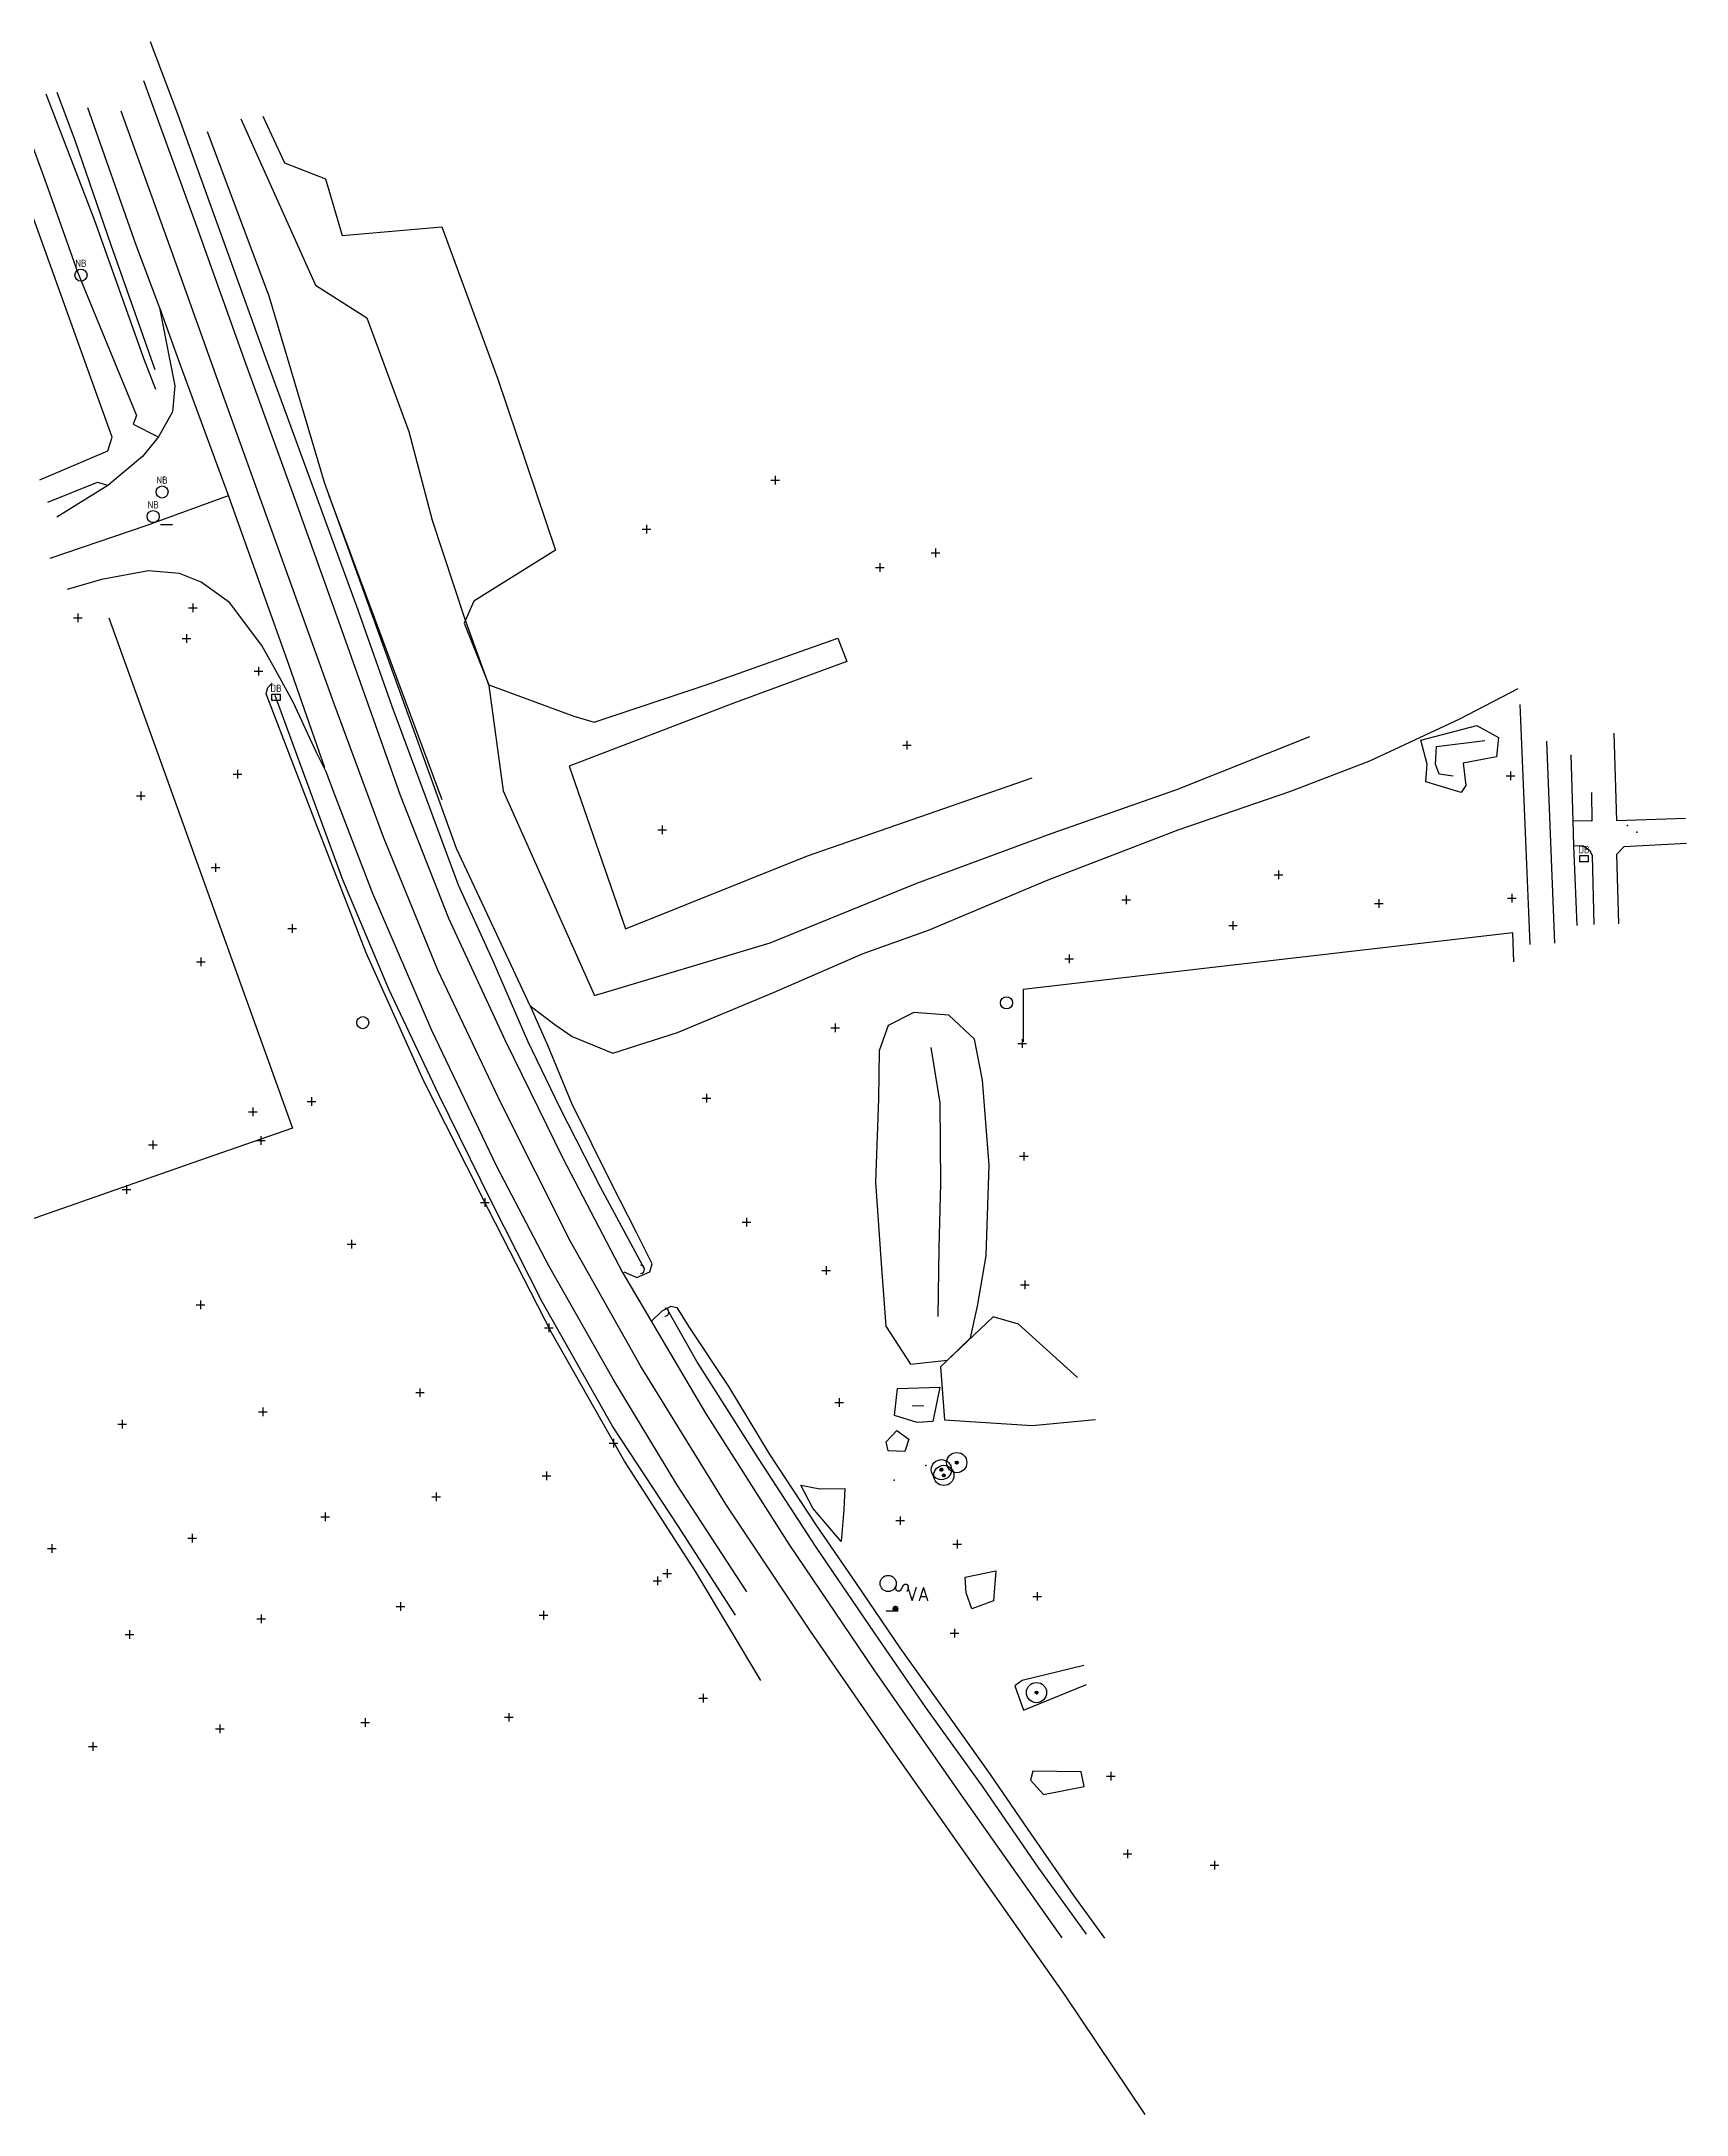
# Model space of a CAD drawing. Header units: metres. Extents: x 119223 to 119845, y 6148385 to 6148707.
# Drawn here: x 119641.4 to 119845, y 6148450.3 to 6148706.9 of the extents above; entities that cross this region are included whole.
import ezdxf
from ezdxf.enums import TextEntityAlignment as Align

# ---------------------------------------------------------------- set-up
doc = ezdxf.new("R2010")
doc.units = ezdxf.units.M
for name, color, linetype in [('600_VG__', 7, 'Continuous'), ('ANL_STT', 7, 'Continuous'), ('TERR_AHZ', 1, 'Continuous'), ('TERR_AHZ_500', 1, 'Continuous'), ('TERR_BLK', 7, 'Continuous'), ('TERR_DIB', 7, 'Continuous'), ('TERR_DIK', 7, 'Continuous'), ('TERR_SLF', 7, 'Continuous'), ('TERR_SLK', 7, 'Continuous'), ('VA_B40', 1, 'Continuous'), ('VA_B40_500', 1, 'Continuous'), ('VA_BRA', 1, 'Continuous'), ('VA_BRA_500', 1, 'Continuous'), ('VA_DB', 1, 'Continuous'), ('VA_DB_500', 1, 'Continuous'), ('VA_DB_500T', 1, 'Continuous'), ('VA_DSV', 1, 'Continuous'), ('VA_DSV_500', 1, 'Continuous'), ('VA_DSV_500T', 1, 'Continuous'), ('VA_NB', 1, 'Continuous'), ('VA_NB_500', 1, 'Continuous'), ('VA_NB_500T', 1, 'Continuous'), ('VA_TRO_500', 1, 'Continuous'), ('VA_TRU', 7, 'Continuous'), ('VA_VAV', 1, 'Continuous'), ('VA_VAV_500', 1, 'Continuous'), ('VA_VBK', 7, 'Continuous'), ('VA_VBR_500', 1, 'Continuous'), ('VAG_BLA', 7, 'Continuous'), ('VAG_GBA', 7, 'Continuous'), ('VAG_VKA', 7, 'Continuous'), ('VAG_VKG', 7, 'Continuous'), ('VAG_VM', 7, 'Continuous'), ('VEG_BUK', 7, 'Continuous'), ('VEG_LTA', 1, 'Continuous'), ('VEG_LTA_500', 1, 'Continuous'), ('VEG_LTA_500T', 1, 'Continuous')]:
    doc.layers.add(name, color=color, linetype=linetype)
doc.styles.add('iso', font='iso.shx')

# ---------------------------------------------------------------- blocks, each defined once
blk = doc.blocks.new('VA_DSV')
at = {"layer": 'VA_DSV_500', "const_width": 0.375}
blk.add_lwpolyline([(-0.19, 0, 1), (0.19, 0, 1)], format="xyb", close=True, dxfattribs=at)
at = {"layer": 'VA_DSV_500T', "style": 'iso'}
blk.add_text('VA', height=1.75, dxfattribs=at).set_placement((1.35, 0.95))
blk = doc.blocks.new('VA_VAV')
at = {"layer": 'VA_VAV_500'}
blk.add_line((0.75, 0), (-0.75, 0), dxfattribs=at)
blk = doc.blocks.new('VA_VBK')
at = {"layer": 'VA_VBR_500'}
blk.add_circle((0, 0), 1, dxfattribs=at)
at = {"layer": 'VA_VBR_500', "style": 'iso'}
blk.add_text('S', height=1.75, rotation=90, dxfattribs=at).set_placement((2.6, -1.15))
blk = doc.blocks.new('TERR_AHZ')
at = {"layer": 'TERR_AHZ_500'}
for points in [[(-0.535, 0), (0.535, 0)], [(0, 0.535), (0, -0.535)]]:
    blk.add_lwpolyline(points, dxfattribs=at)
blk = doc.blocks.new('VEG_LTA')
at = {"layer": 'VEG_LTA_500'}
for points in [[(-0.02, 0.18), (-0.18, 0.02)], [(-0.17, -0.06), (0.06, 0.17)], [(0.12, 0.14), (-0.14, -0.12)], [(-0.09, -0.16), (0.16, 0.09)], [(0.18, 0.02), (-0.02, -0.18)], [(0.09, -0.15), (0.15, -0.09)]]:
    blk.add_lwpolyline(points, dxfattribs=at)
for radius in [1.25, 0.18]:
    blk.add_circle((0, 0), radius, dxfattribs=at)
at = {"layer": 'VEG_LTA_500T', "style": 'iso'}
blk.add_attdef('ARTBET/STAMDIAMETER', text='', height=1.25, dxfattribs=at).set_placement((-0.95, 1.05), align=Align.BOTTOM_LEFT)
blk = doc.blocks.new('VA_NB')
at = {"layer": 'VA_NB_500'}
blk.add_circle((0, 0), 0.75, dxfattribs=at)
at = {"layer": 'VA_NB_500T', "style": 'iso'}
blk.add_text('NB', height=0.9, dxfattribs=at).set_placement((0, 0.75), align=Align.BOTTOM_CENTER)
blk = doc.blocks.new('VA_DB')
at = {"layer": 'VA_DB_500', "flags": 128}
blk.add_lwpolyline([(-0.525, 0.39375), (0.525, 0.39375), (0.525, -0.39375), (-0.525, -0.39375)], close=True, dxfattribs=at)
at = {"layer": 'VA_DB_500T', "style": 'iso'}
blk.add_text('DB', height=0.9, dxfattribs=at).set_placement((0, 0.39375), align=Align.BOTTOM_CENTER)
blk = doc.blocks.new('VA_BRA')
at = {"layer": 'VA_BRA_500'}
blk.add_circle((0, 0), 0.75, dxfattribs=at)
blk = doc.blocks.new('VA_B40')
at = {"layer": 'VA_B40_500'}
blk.add_circle((0, 0), 0.75, dxfattribs=at)
blk = doc.blocks.new('VA_TRO')
at = {"layer": 'VA_TRO_500'}
blk.add_arc((-0.5, 0), 0.5, 270, 90, dxfattribs=at)

msp = doc.modelspace()

# ---------------------------------------------------------------- linework, layer by layer
at = {"layer": '600_VG__', "color": 2}
for p in [(119837.6841, 6148609.8922), (119838.8789, 6148609.067)]:
    msp.add_point(p, dxfattribs=at)
at = {"layer": 'ANL_STT', "color": 2}
for points in [[(119676.9647, 6148650.8491, 0), (119690.9723, 6148613.0788, 0), (119690.9723, 6148613.0788, 0)], [(119649.776, 6148635.592, 0), (119656.541, 6148616.808, 0), (119672.5, 6148572.413, 0), (119661.8177, 6148568.6974, 0), (119636.7399, 6148559.903, 0), (119634.6849, 6148564.4635, 0)], [(119823.6172, 6148592.9967, 0), (119823.4977, 6148596.592, 0), (119780.3328, 6148591.6173, 0), (119762.897, 6148589.5629, 0), (119762.9194, 6148583.0987, 0)]]:
    msp.add_polyline3d(points, dxfattribs=at)
at = {"layer": 'TERR_BLK', "color": 2}
msp.add_polyline3d([(119746.1874, 6148532.4925, 0), (119745.9496, 6148533.6063, 0), (119747.2848, 6148534.9927, 0), (119748.7501, 6148533.9378, 0), (119748.2544, 6148532.3967, 0), (119746.1874, 6148532.4925, 0)], dxfattribs=at)
for p in [(119750.8537, 6148530.6653), (119746.963, 6148528.8478)]:
    msp.add_point(p, dxfattribs=at)
at = {"layer": 'TERR_DIB', "color": 2}
for points in [[(119654.8593, 6148706.9106, 0), (119658.262, 6148697.9523, 0), (119664.1991, 6148681.4865, 0), (119668.9444, 6148668.3189, 0), (119674.8998, 6148652.1183, 0), (119680.581, 6148636.5537, 0), (119684.7813, 6148624.6256, 0), (119689.4354, 6148612.0869, 0), (119692.9753, 6148602.53, 0), (119697.297, 6148593.1149, 0), (119701.5591, 6148583.2301, 0), (119705.5787, 6148574.9238, 0), (119710.5637, 6148565.1693, 0), (119716.0701, 6148554.947, 0)], [(119655.5046, 6148666.2876, 0), (119650.0652, 6148681.6853, 0), (119645.6337, 6148694.51, 0), (119643.3791, 6148700.5846, 0)], [(119727.323, 6148512.139, 0), (119720.175, 6148523.234, 0), (119712.094, 6148535.521, 0), (119703.385, 6148550.93, 0), (119697.122, 6148563.304, 0), (119690.593, 6148576.558, 0), (119684.4, 6148589.631, 0), (119678.739, 6148603.135, 0), (119673.527, 6148617.287, 0), (119670.342, 6148625.971, 0)], [(119719.0826, 6148549.6354, 0), (119722.6689, 6148543.2903, 0), (119730.1074, 6148531.5443, 0), (119737.274, 6148520.5512, 0), (119744.4875, 6148509.9581, 0), (119750.8074, 6148500.6984, 0), (119757.9053, 6148490.8314, 0), (119764.8019, 6148480.8126, 0), (119770.7293, 6148472.6744, 0)]]:
    msp.add_polyline3d(points, dxfattribs=at)
at = {"layer": 'TERR_DIK', "color": 2}
for points in [[(119641.9766, 6148700.4281, 0), (119647.9479, 6148684.89, 0), (119654.0552, 6148667.6927, 0), (119655.5445, 6148663.8849, 0)], [(119730.447, 6148504.045, 0), (119722.446, 6148517.402, 0), (119713.566, 6148531.183, 0), (119704.605, 6148547.027, 0), (119696.752, 6148562.338, 0), (119688.755, 6148578.217, 0), (119681.593, 6148594.122, 0), (119675.478, 6148609.941, 0), (119669.249, 6148626.153, 0), (119669.441, 6148626.944, 0), (119669.965, 6148627.475, 0)], [(119713.4763, 6148554.6277, 0), (119715.1163, 6148553.936, 0), (119716.7123, 6148554.6206, 0), (119716.9846, 6148555.6413, 0), (119715.0776, 6148559.5101, 0), (119712.0188, 6148565.4719, 0), (119707.0724, 6148575.4633, 0), (119704.149, 6148582.5702, 0), (119701.909, 6148587.5752, 0)], [(119716.926, 6148548.5408, 0), (119718.2403, 6148549.7878, 0), (119719.3546, 6148550.371, 0), (119720.0708, 6148550.2356, 0), (119721.533, 6148547.8068, 0), (119726.44, 6148540.4433, 0), (119731.4669, 6148532.0871, 0), (119737.3451, 6148523.2159, 0), (119742.227, 6148516.0455, 0), (119747.6351, 6148508.1105, 0), (119753.774, 6148499.5604, 0), (119758.8117, 6148492.4392, 0), (119763.4744, 6148485.6088, 0), (119769.1355, 6148477.4309, 0), (119772.9754, 6148472.1631, 0)]]:
    msp.add_polyline3d(points, dxfattribs=at)
at = {"layer": 'TERR_SLF', "color": 2}
for points in [[(119701.9113, 6148587.5718, 0), (119704.9603, 6148585.2495, 0), (119707.097, 6148583.7631, 0), (119712.1486, 6148581.694, 0), (119720.131, 6148584.2403, 0), (119732.0207, 6148589.2199, 0), (119743.1157, 6148594.0335, 0), (119751.183, 6148596.9315, 0), (119766.0107, 6148603.1463, 0), (119782.1012, 6148609.3378, 0), (119795.9272, 6148614.078, 0), (119805.8233, 6148617.8663, 0), (119816.9527, 6148623.0603, 0), (119824.1644, 6148626.8486, 0)], [(119817.115, 6148613.955, 0), (119812.75, 6148615.273, 0), (119812.907, 6148617.461, 0), (119812.124, 6148620.426, 0), (119819.06, 6148622.234, 0), (119821.742, 6148620.762, 0), (119821.492, 6148618.356, 0), (119817.386, 6148617.584, 0), (119817.682, 6148614.823, 0), (119817.115, 6148613.955, 0)], [(119748.9873, 6148543.2243, 0), (119753.5447, 6148543.705, 0), (119756.4021, 6148546.4814, 0), (119757.2528, 6148550.3929, 0), (119758.3151, 6148556.5989, 0), (119758.7256, 6148567.8187, 0), (119757.87, 6148578.3549, 0), (119756.9118, 6148583.4337, 0), (119753.7138, 6148586.3926, 0), (119749.4011, 6148586.7219, 0), (119746.2072, 6148585.1323, 0), (119745.1069, 6148581.973, 0), (119745.0007, 6148576.0633, 0), (119744.6296, 6148565.7126, 0), (119745.3276, 6148555.6727, 0), (119745.929, 6148547.9032, 0), (119748.9873, 6148543.2243, 0)], [(119752.5828, 6148540.3592, 0), (119751.7415, 6148536.1102, 0), (119749.7929, 6148535.9772, 0), (119747.0077, 6148536.8484, 0), (119747.3494, 6148540.1846, 0), (119752.5828, 6148540.3592, 0)]]:
    msp.add_polyline3d(points, dxfattribs=at)
at = {"layer": 'TERR_SLK', "color": 2}
for points in [[(119666.077, 6148697.339, 0), (119675.34, 6148676.731, 0), (119681.683, 6148672.719, 0), (119686.884, 6148658.654, 0), (119689.761, 6148647.664, 0), (119693.812, 6148635.398, 0), (119696.783, 6148627.181, 0), (119698.547, 6148614.157, 0), (119709.863, 6148588.82, 0), (119731.591, 6148595.359, 0), (119749.741, 6148602.733, 0), (119766.51, 6148608.929, 0), (119781.95, 6148614.341, 0), (119798.407, 6148620.869, 0)], [(119816.117, 6148615.985, 0), (119814.416, 6148616.234, 0), (119813.957, 6148617.45, 0), (119814.063, 6148619.636, 0), (119820.034, 6148620.38, 0)], [(119751.4757, 6148582.3901, 0), (119752.6067, 6148575.5556, 0), (119752.6962, 6148565.5546, 0), (119752.4594, 6148557.6142, 0), (119752.362, 6148549.124, 0)], [(119750.6204, 6148538.0223, 0), (119749.1739, 6148538.0313, 0)]]:
    msp.add_polyline3d(points, dxfattribs=at)
at = {"layer": 'VAG_BLA', "color": 2}
msp.add_polyline3d([(119676.4801, 6148617.0198, 0), (119672.0964, 6148629.6605, 0), (119664.5875, 6148650.7103, 0), (119658.6314, 6148666.839, 0), (119656.0585, 6148673.9355, 0)], dxfattribs=at)
at = {"layer": 'VAG_GBA', "color": 2}
for points in [[(119638.8056, 6148698.17, 0), (119641.9973, 6148689.3419, 0), (119645.9409, 6148678.293, 0), (119653.1985, 6148660.6006, 0), (119652.7852, 6148659.5266, 0), (119655.8678, 6148657.9917, 0)], [(119641.2378, 6148652.6391, 0), (119649.6569, 6148656.235, 0), (119650.1936, 6148657.9182, 0), (119648.3069, 6148663.0957, 0), (119642.3808, 6148679.6446, 0), (119636.4285, 6148696.1988, 0)], [(119642.206, 6148649.8813, 0), (119648.3759, 6148652.3589, 0), (119649.6114, 6148651.9864, 0)], [(119844.885, 6148610.723, 0), (119836.3873, 6148610.443, 0), (119836.0627, 6148621.3006, 0)], [(119833.2563, 6148613.9377, 0), (119833.2948, 6148610.4118, 0), (119830.9915, 6148610.4378, 0)], [(119833.5769, 6148597.6211, 0), (119833.3614, 6148606.1409, 0), (119833.0944, 6148606.6927, 0), (119832.2699, 6148607.3059, 0), (119831.0871, 6148607.3634, 0)], [(119836.6433, 6148597.7081, 0), (119836.4035, 6148606.3095, 0), (119837.3112, 6148607.2891, 0), (119845.0092, 6148607.6792, 0)]]:
    msp.add_polyline3d(points, dxfattribs=at)
at = {"layer": 'VAG_VKA', "color": 2}
for points in [[(119654.0631, 6148702.0675, 0), (119660.5963, 6148684.0311, 0), (119666.7047, 6148666.958, 0), (119672.6078, 6148650.6986, 0), (119678.383, 6148634.5981, 0), (119682.7368, 6148622.3884, 0), (119685.8294, 6148613.6194, 0), (119691.7823, 6148598.3948, 0), (119698.7965, 6148583.2571, 0), (119705.9292, 6148568.7078, 0), (119705.9338, 6148568.6954, 0), (119713.3343, 6148554.5683, 0), (119723.5844, 6148537.1565, 0), (119733.935, 6148520.9324, 0), (119744.4288, 6148505.3901, 0), (119755.2306, 6148489.8772, 0), (119767.6963, 6148472.2213, 0)], [(119647.1411, 6148698.743, 0), (119653.1194, 6148681.7299, 0), (119656.0484, 6148673.9482, 0), (119657.281, 6148667.6328, 0), (119657.921, 6148664.2926, 0), (119657.6587, 6148661.088, 0), (119655.9257, 6148657.9941, 0), (119653.9226, 6148655.5577, 0), (119649.6175, 6148651.937, 0), (119643.336, 6148648.0395, 0)], [(119728.6995, 6148515.0212, 0), (119720.0469, 6148528.2928, 0), (119712.1768, 6148541.3475, 0), (119704.2072, 6148555.392, 0), (119697.7918, 6148567.6865, 0), (119689.738, 6148584.4991, 0), (119682.3839, 6148601.5249, 0), (119677.8416, 6148613.3323, 0), (119676.6743, 6148616.5271, 0), (119675.4259, 6148618.9803, 0), (119672.6112, 6148625.0471, 0), (119670.6726, 6148628.6109, 0), (119668.6764, 6148632.1494, 0), (119664.7033, 6148637.4921, 0), (119661.2061, 6148640.0085, 0), (119658.5271, 6148641.082, 0), (119654.6766, 6148641.3883, 0), (119648.8547, 6148640.3182, 0), (119644.6162, 6148639.0874, 0)], [(119825.6391, 6148595.1624, 0), (119824.7298, 6148617.9189, 0), (119824.4407, 6148624.8588, 0)], [(119831.49, 6148597.4955, 0), (119831.0676, 6148607.3855, 0), (119830.9688, 6148610.4468, 0), (119830.7175, 6148618.6343, 0)]]:
    msp.add_polyline3d(points, dxfattribs=at)
at = {"layer": 'VAG_VKG', "color": 2}
msp.add_polyline3d([(119769.6216, 6148541.5732, 0), (119762.3233, 6148548.1718, 0), (119759.213, 6148549.0447, 0), (119752.6713, 6148542.8595, 0), (119753.1969, 6148536.2975, 0), (119764.0099, 6148535.6086, 0), (119771.8609, 6148536.3731, 0)], dxfattribs=at)
at = {"layer": 'VAG_VM', "color": 2}
for points in [[(119778.0286, 6148450.3341, 0), (119768.0732, 6148465.1455, 0), (119757.576, 6148480.0455, 0), (119747.1848, 6148494.8286, 0), (119736.5858, 6148510.1428, 0), (119726.1237, 6148525.8656, 0), (119715.5555, 6148543.0069, 0), (119706.9135, 6148558.4053, 0), (119698.2951, 6148575.465, 0), (119690.485, 6148591.984, 0), (119683.7521, 6148608.4185, 0), (119677.6399, 6148624.9326, 0), (119669.9823, 6148646.248, 0), (119663.8251, 6148663.3413, 0), (119657.512, 6148681.0026, 0), (119651.3028, 6148698.2987, 0)], [(119642.5055, 6148642.9494, 0), (119654.497, 6148647.0262, 0), (119664.5888, 6148650.7, 0)], [(119827.6822, 6148620.3035, 0), (119828.6524, 6148595.3072, 0)]]:
    msp.add_polyline3d(points, dxfattribs=at)
at = {"layer": 'VEG_BUK', "color": 2}
for points in [[(119668.815, 6148697.682, 0), (119671.481, 6148691.905, 0), (119676.569, 6148689.923, 0), (119678.636, 6148682.9, 0), (119690.974, 6148683.951, 0), (119697.847, 6148665.22, 0), (119705.04, 6148643.955, 0), (119694.918, 6148637.618, 0), (119693.73, 6148634.923, 0), (119696.804, 6148627.289, 0), (119707.322, 6148623.387, 0), (119709.808, 6148622.657, 0), (119723.794, 6148627.307, 0), (119739.99, 6148633.039, 0), (119741.103, 6148630.161, 0), (119726.992, 6148624.99, 0), (119706.734, 6148617.237, 0), (119713.713, 6148597.103, 0), (119736.209, 6148606.131, 0), (119764.02, 6148615.754, 0)], [(119701.9113, 6148587.5718, 0), (119696.2785, 6148599.543, 0), (119692.769, 6148607.025, 0), (119676.471, 6148652.322, 0), (119669.619, 6148675.399, 0), (119661.973, 6148695.736, 0)], [(119736.8773, 6148525.3895, 0), (119735.4144, 6148528.2397, 0), (119737.7481, 6148527.7619, 0), (119740.8465, 6148527.8043, 0), (119740.7195, 6148525.2212, 0), (119740.3942, 6148521.2472, 0), (119736.8773, 6148525.3895, 0)], [(119755.73, 6148516.854, 0), (119759.549, 6148517.619, 0), (119759.247, 6148513.918, 0), (119756.551, 6148512.931, 0), (119755.847, 6148514.899, 0), (119755.73, 6148516.854, 0)], [(119770.418, 6148505.899, 0), (119762.786, 6148504.057, 0), (119761.885, 6148503.377, 0), (119762.975, 6148500.37, 0), (119770.7527, 6148503.5562, 0)], [(119770.072, 6148492.753, 0), (119764.106, 6148492.83, 0), (119763.806, 6148491.729, 0), (119765.438, 6148489.952, 0), (119770.445, 6148490.943, 0), (119770.072, 6148492.753, 0)]]:
    msp.add_polyline3d(points, dxfattribs=at)

# ---------------------------------------------------------------- block references
at = {"layer": 'TERR_AHZ', "color": 2}
for p in [(119732.218, 6148652.602), (119716.289, 6148646.565), (119752.063, 6148643.621), (119745.173, 6148641.788), (119645.911, 6148635.5642), (119660.14, 6148636.828), (119659.3921, 6148633.0275), (119668.301, 6148628.986), (119748.538, 6148619.804), (119665.6821, 6148616.241), (119823.2169, 6148616.014), (119653.7222, 6148613.5531), (119718.231, 6148609.327), (119662.95, 6148604.655), (119794.5025, 6148603.7713), (119775.6511, 6148600.6921), (119806.9394, 6148600.2382), (119823.3859, 6148600.898), (119672.4416, 6148597.1155), (119788.8822, 6148597.4888), (119661.1545, 6148592.9818), (119768.6185, 6148593.3764), (119739.6324, 6148584.8359), (119762.7917, 6148582.902), (119674.841, 6148575.709), (119723.7123, 6148576.1114), (119667.5965, 6148574.4348), (119668.593, 6148570.87), (119655.1915, 6148570.3376), (119762.9948, 6148568.9279), (119651.951, 6148564.832), (119696.298, 6148563.224), (119728.6896, 6148560.7627), (119679.784, 6148558.066), (119738.5536, 6148554.8158), (119763.134, 6148553.0319), (119661.11, 6148550.556), (119704.22, 6148547.696), (119668.819, 6148537.307), (119688.269, 6148539.678), (119740.1259, 6148538.4773), (119651.414, 6148535.783), (119712.218, 6148533.415), (119703.921, 6148529.368), (119676.546, 6148524.315), (119690.273, 6148526.782), (119747.6978, 6148523.8362), (119642.702, 6148520.408), (119660.085, 6148521.658), (119754.748, 6148520.937), (119718.847, 6148517.295), (119717.642, 6148516.404), (119764.663, 6148514.47), (119668.619, 6148511.683), (119685.872, 6148513.198), (119703.549, 6148512.127), (119652.334, 6148509.743), (119754.427, 6148509.918), (119723.331, 6148501.86), (119681.468, 6148498.859), (119699.261, 6148499.495), (119663.515, 6148498.081), (119647.797, 6148495.88), (119773.756, 6148492.207), (119775.843, 6148482.613), (119786.583, 6148481.188)]:
    msp.add_blockref('TERR_AHZ', p, dxfattribs=at)
at = {"layer": 'VA_B40', "color": 2}
msp.add_blockref('VA_B40', (119681.1824, 6148585.4743), dxfattribs=at)
at = {"layer": 'VA_BRA', "color": 2}
msp.add_blockref('VA_BRA', (119760.8608, 6148587.9174), dxfattribs=at)
at = {"layer": 'VA_DB', "color": 2}
for p in [(119670.4573, 6148625.7357), (119832.3226, 6148605.7783)]:
    msp.add_blockref('VA_DB', p, dxfattribs=at)
at = {"layer": 'VA_DSV', "color": 2}
msp.add_blockref('VA_DSV', (119747.1111, 6148512.9368), dxfattribs=at)
at = {"layer": 'VA_NB', "color": 2}
for p in [(119646.313, 6148677.9841), (119656.3505, 6148651.1536), (119655.2562, 6148648.1047)]:
    msp.add_blockref('VA_NB', p, dxfattribs=at)
at = {"layer": 'VA_TRU', "color": 2}
for p in [(119716.0604, 6148554.9439), (119719.0672, 6148549.634)]:
    msp.add_blockref('VA_TRO', p, dxfattribs=at)
at = {"layer": 'VA_VAV', "color": 2}
for p in [(119656.9026, 6148647.0675), (119746.7127, 6148512.6169)]:
    msp.add_blockref('VA_VAV', p, dxfattribs=at)
at = {"layer": 'VA_VBK', "color": 2}
msp.add_blockref('VA_VBK', (119746.2064, 6148516.0678), dxfattribs=at)
at = {"layer": 'VEG_LTA', "color": 2}
for p in [(119752.7925, 6148530.1459), (119753.092, 6148529.4405), (119754.6944, 6148531.0231), (119764.5665, 6148502.5534)]:
    msp.add_blockref('VEG_LTA', p, dxfattribs=at)

doc.saveas('drawing.dxf')
